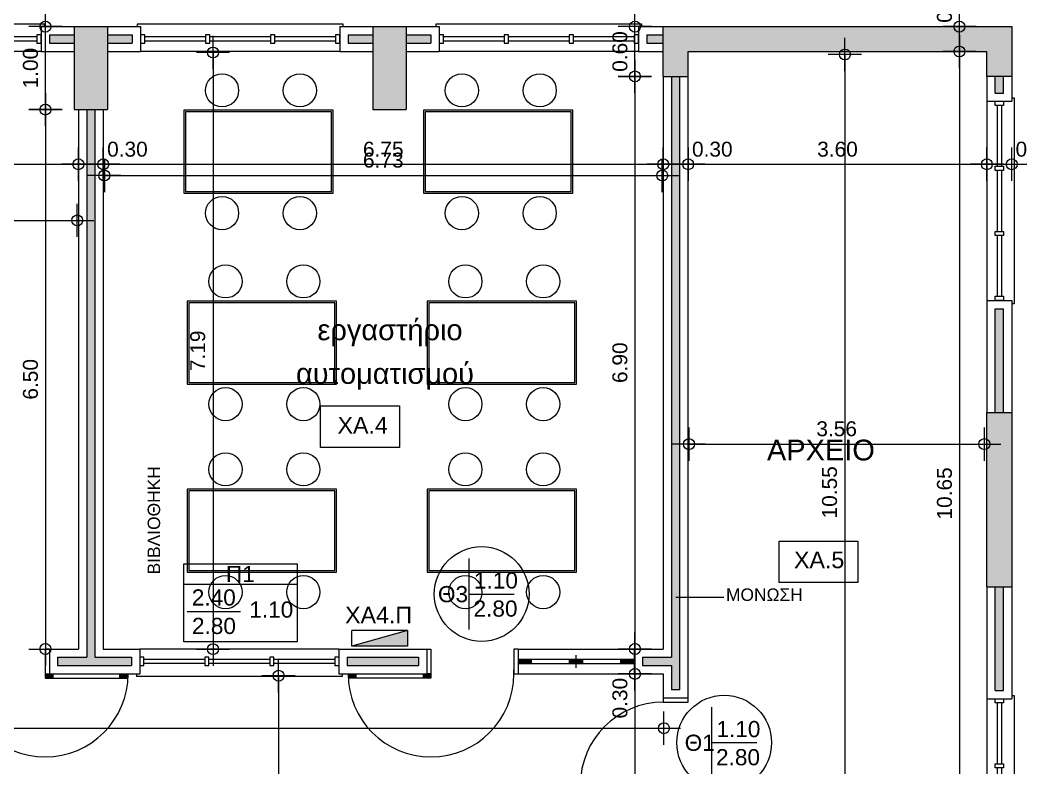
# Model space of a CAD drawing. Header units: metres. Extents: x -11 to 85, y -301 to 135.
# Drawn here: x 35.82 to 47.89, y -107.54 to -98.53 of the extents above; entities that cross this region are included whole.
import ezdxf

# ---------------------------------------------------------------- set-up
doc = ezdxf.new("R2010")
doc.units = ezdxf.units.M
doc.header["$LTSCALE"] = 0.036
doc.header["$PDMODE"] = 2
for name, color, linetype in [('arxitek aorofos', 252, 'Continuous'), ('DIMBLK', 252, 'Continuous'), ('electext', 20, 'Continuous'), ('HLEK-SYMBOL', 3, 'Continuous'), ('HLEK_FL001_SYMBOLS', 230, 'Continuous'), ('Parathira', 252, 'Continuous')]:
    doc.layers.add(name, color=color, linetype=linetype)
doc.styles.add('COMU-N', font='arial.ttf')
doc.styles.get("Standard").update_dxf_attribs({"font": 'arial.ttf'})
doc.styles.add('W4MS2', font='W4MS2.shx')
doc.dimstyles.new('CADWDOT', dxfattribs={"dimscale": 0.1, "dimtxt": 1.8, "dimasz": 0.08, "dimexe": 2, "dimexo": 0, "dimgap": 0.09, "dimtad": 0, "dimrnd": 0.001, "dimzin": 0, "dimdsep": 46, "dimtxsty": 'Standard', "dimblk1": 'ARTDIM', "dimblk2": 'ARTDIM', "dimsah": 1, "dimcen": 0.09, "dimdle": 0.05, "dimse1": 1, "dimse2": 1, "dimadec": 0, "dimazin": 0, "dimtfac": 1, "dimtmove": 0, "dimatfit": 3, "dimldrblk": 'ARTDIM', "dimfxl": 2, "dimtvp": 0.9999, "dimtolj": 1, "dimtzin": 0, "dimarcsym": 0})

# ---------------------------------------------------------------- blocks, each defined once
blk = doc.blocks.new('A$C52D13D70')
at = {"layer": 'Parathira'}
for p, q in [((-0.33, 0.04), (-0.33, -2.44)), ((-0.3, 0.04), (-0.33, 0.04)), ((-0.1, 0), (-0.2, 0)), ((-0.2, 0), (-0.2, -0.05)), ((-0.1, -0.05), (-0.1, 0)), ((0, 0), (0, -2.4)), ((-0.2, -0.05), (-0.1, -0.05)), ((-0.175, -0.05), (-0.175, -0.783)), ((-0.125, -0.05), (-0.125, -0.783)), ((-0.1, -0.783), (-0.2, -0.783)), ((-0.2, -0.783), (-0.2, -0.833)), ((-0.2, -0.833), (-0.1, -0.833)), ((-0.175, -0.833), (-0.175, -1.567)), ((-0.125, -0.833), (-0.125, -1.567)), ((-0.1, -0.833), (-0.1, -0.783)), ((-0.1, -1.567), (-0.2, -1.567)), ((-0.2, -1.567), (-0.2, -1.617)), ((-0.1, -1.617), (-0.1, -1.567)), ((-0.2, -1.617), (-0.1, -1.617)), ((-0.175, -1.617), (-0.175, -2.35)), ((-0.125, -1.617), (-0.125, -2.35)), ((-0.1, -2.35), (-0.2, -2.35)), ((-0.2, -2.35), (-0.2, -2.4)), ((-0.2, -2.4), (-0.1, -2.4)), ((-0.1, -2.4), (-0.1, -2.35)), ((-0.33, -2.44), (-0.3, -2.44))]:
    blk.add_line(p, q, dxfattribs=at)
blk = doc.blocks.new('A$C14EC32DB')
for p, q in [((0.3, 2.44), (0.33, 2.44)), ((0.33, 2.44), (0.33, -0.04)), ((0, 2.4), (0, 0)), ((0.1, 2.4), (0.1, 2.35)), ((0.1, 2.35), (0.2, 2.35)), ((0.125, 2.35), (0.125, 1.617)), ((0.175, 2.35), (0.175, 1.617)), ((0.2, 2.35), (0.2, 2.4)), ((0.1, 1.617), (0.1, 1.567)), ((0.2, 1.617), (0.1, 1.617)), ((0.2, 1.567), (0.2, 1.617)), ((0.1, 1.567), (0.2, 1.567)), ((0.125, 1.567), (0.125, 0.833)), ((0.175, 1.567), (0.175, 0.833)), ((0.1, 0.833), (0.1, 0.783)), ((0.2, 0.833), (0.1, 0.833)), ((0.1, 0.783), (0.2, 0.783)), ((0.125, 0.783), (0.125, 0.05)), ((0.175, 0.783), (0.175, 0.05)), ((0.2, 0.783), (0.2, 0.833)), ((0.1, 0.05), (0.1, 0)), ((0.2, 0.05), (0.1, 0.05)), ((0.2, 0), (0.2, 0.05)), ((0.3, -0.04), (0.33, -0.04))]:
    blk.add_line(p, q)
blk = doc.blocks.new('ARTDIM')
at = {"layer": 'DIMBLK'}
for p, q in [((0, -24.9975), (0, 24.9975)), ((-24.9975, 0), (24.9975, 0))]:
    blk.add_line(p, q, dxfattribs=at)
blk.add_circle((0, 0), 8.25, dxfattribs=at)
blk = doc.blocks.new('*D1091')
at = {"layer": 'arxitek aorofos', "color": 0, "lineweight": -2}
blk.add_line((29.632, -100.265), (36.516, -100.265), dxfattribs=at)
at = {"layer": 'Defpoints', "color": 0, "transparency": 16777216}
for p in [(29.624, -99.607), (36.524, -99.607), (36.524, -100.265)]:
    blk.add_point(p, dxfattribs=at)
at = {"layer": 'arxitek aorofos', "color": 0, "lineweight": -2, "xscale": 0.008, "yscale": 0.008, "zscale": 0.008, "rotation": 180}
blk.add_blockref('ARTDIM', (29.624, -100.265), dxfattribs=at)
at = {"layer": 'arxitek aorofos', "color": 0, "lineweight": -2, "xscale": 0.008, "yscale": 0.008, "zscale": 0.008}
blk.add_blockref('ARTDIM', (36.524, -100.265), dxfattribs=at)
at = {"layer": 'arxitek aorofos', "color": 0, "insert": (33.074, -100.085), "char_height": 0.18, "attachment_point": 5}
blk.add_mtext('\\A1;6.90', dxfattribs=at)
blk = doc.blocks.new('*D1092')
at = {"layer": 'arxitek aorofos', "color": 0, "lineweight": -2}
for p, q in [((36.532, -100.265), (36.816, -100.265)), ((36.824, -100.265), (37.398, -100.265))]:
    blk.add_line(p, q, dxfattribs=at)
at = {"layer": 'Defpoints', "color": 0, "transparency": 16777216}
for p in [(36.524, -99.607), (36.824, -99.607), (36.824, -100.265)]:
    blk.add_point(p, dxfattribs=at)
at = {"layer": 'arxitek aorofos', "color": 0, "lineweight": -2, "xscale": 0.008, "yscale": 0.008, "zscale": 0.008, "rotation": 180}
blk.add_blockref('ARTDIM', (36.524, -100.265), dxfattribs=at)
at = {"layer": 'arxitek aorofos', "color": 0, "lineweight": -2, "xscale": 0.008, "yscale": 0.008, "zscale": 0.008}
blk.add_blockref('ARTDIM', (36.824, -100.265), dxfattribs=at)
at = {"layer": 'arxitek aorofos', "color": 0, "insert": (37.115, -100.085), "char_height": 0.18, "attachment_point": 5}
blk.add_mtext('\\A1;0.30', dxfattribs=at)
blk = doc.blocks.new('*D1093')
at = {"layer": 'arxitek aorofos', "color": 0, "lineweight": -2}
blk.add_line((36.832, -100.265), (43.566, -100.265), dxfattribs=at)
at = {"layer": 'Defpoints', "color": 0, "transparency": 16777216}
for p in [(36.824, -99.607), (43.574, -99.607), (43.574, -100.265)]:
    blk.add_point(p, dxfattribs=at)
at = {"layer": 'arxitek aorofos', "color": 0, "lineweight": -2, "xscale": 0.008, "yscale": 0.008, "zscale": 0.008, "rotation": 180}
blk.add_blockref('ARTDIM', (36.824, -100.265), dxfattribs=at)
at = {"layer": 'arxitek aorofos', "color": 0, "lineweight": -2, "xscale": 0.008, "yscale": 0.008, "zscale": 0.008}
blk.add_blockref('ARTDIM', (43.574, -100.265), dxfattribs=at)
at = {"layer": 'arxitek aorofos', "color": 0, "insert": (40.199, -100.085), "char_height": 0.18, "attachment_point": 5}
blk.add_mtext('\\A1;6.75', dxfattribs=at)
blk = doc.blocks.new('*D1094')
at = {"layer": 'arxitek aorofos', "color": 0, "lineweight": -2}
for p, q in [((43.582, -100.265), (43.866, -100.265)), ((43.874, -100.265), (44.448, -100.265))]:
    blk.add_line(p, q, dxfattribs=at)
at = {"layer": 'Defpoints', "color": 0, "transparency": 16777216}
for p in [(43.574, -99.207), (43.874, -99.207), (43.874, -100.265)]:
    blk.add_point(p, dxfattribs=at)
at = {"layer": 'arxitek aorofos', "color": 0, "lineweight": -2, "xscale": 0.008, "yscale": 0.008, "zscale": 0.008, "rotation": 180}
blk.add_blockref('ARTDIM', (43.574, -100.265), dxfattribs=at)
at = {"layer": 'arxitek aorofos', "color": 0, "lineweight": -2, "xscale": 0.008, "yscale": 0.008, "zscale": 0.008}
blk.add_blockref('ARTDIM', (43.874, -100.265), dxfattribs=at)
at = {"layer": 'arxitek aorofos', "color": 0, "insert": (44.165, -100.085), "char_height": 0.18, "attachment_point": 5}
blk.add_mtext('\\A1;0.30', dxfattribs=at)
blk = doc.blocks.new('*D1095')
at = {"layer": 'arxitek aorofos', "color": 0, "lineweight": -2}
blk.add_line((43.882, -100.265), (47.466, -100.265), dxfattribs=at)
at = {"layer": 'Defpoints', "color": 0, "transparency": 16777216}
for p in [(43.874, -99.207), (47.474, -99.357), (47.474, -100.265)]:
    blk.add_point(p, dxfattribs=at)
at = {"layer": 'arxitek aorofos', "color": 0, "lineweight": -2, "xscale": 0.008, "yscale": 0.008, "zscale": 0.008, "rotation": 180}
blk.add_blockref('ARTDIM', (43.874, -100.265), dxfattribs=at)
at = {"layer": 'arxitek aorofos', "color": 0, "lineweight": -2, "xscale": 0.008, "yscale": 0.008, "zscale": 0.008}
blk.add_blockref('ARTDIM', (47.474, -100.265), dxfattribs=at)
at = {"layer": 'arxitek aorofos', "color": 0, "insert": (45.674, -100.085), "char_height": 0.18, "attachment_point": 5}
blk.add_mtext('\\A1;3.60', dxfattribs=at)
blk = doc.blocks.new('*D1096')
at = {"layer": 'arxitek aorofos', "color": 0, "lineweight": -2}
for p, q in [((47.482, -100.265), (47.766, -100.265)), ((47.774, -100.265), (48.348, -100.265))]:
    blk.add_line(p, q, dxfattribs=at)
at = {"layer": 'Defpoints', "color": 0, "transparency": 16777216}
for p in [(47.474, -99.507), (47.774, -99.507), (47.774, -100.265)]:
    blk.add_point(p, dxfattribs=at)
at = {"layer": 'arxitek aorofos', "color": 0, "lineweight": -2, "xscale": 0.008, "yscale": 0.008, "zscale": 0.008, "rotation": 180}
blk.add_blockref('ARTDIM', (47.474, -100.265), dxfattribs=at)
at = {"layer": 'arxitek aorofos', "color": 0, "lineweight": -2, "xscale": 0.008, "yscale": 0.008, "zscale": 0.008}
blk.add_blockref('ARTDIM', (47.774, -100.265), dxfattribs=at)
at = {"layer": 'arxitek aorofos', "color": 0, "insert": (48.065, -100.085), "char_height": 0.18, "attachment_point": 5}
blk.add_mtext('\\A1;0.30', dxfattribs=at)
blk = doc.blocks.new('*D1121')
at = {"layer": 'arxitek aorofos', "color": 0, "lineweight": -2}
blk.add_line((36.127, -99.599), (36.127, -98.615), dxfattribs=at)
at = {"layer": 'Defpoints', "color": 0, "transparency": 16777216}
for p in [(36.127, -98.607), (36.474, -98.607), (36.474, -99.607)]:
    blk.add_point(p, dxfattribs=at)
at = {"layer": 'arxitek aorofos', "color": 0, "lineweight": -2, "xscale": 0.008, "yscale": 0.008, "zscale": 0.008}
for p, rotation in [((36.127, -98.607), 90), ((36.127, -99.607), 270)]:
    blk.add_blockref('ARTDIM', p, dxfattribs=dict(at, rotation=rotation))
at = {"layer": 'arxitek aorofos', "color": 0, "insert": (35.947, -99.107), "char_height": 0.18, "attachment_point": 5, "rotation": 90}
blk.add_mtext('\\A1;1.00', dxfattribs=at)
blk = doc.blocks.new('*D1122')
at = {"layer": 'arxitek aorofos', "color": 0, "lineweight": -2}
blk.add_line((36.127, -99.615), (36.127, -106.099), dxfattribs=at)
at = {"layer": 'Defpoints', "color": 0, "transparency": 16777216}
for p in [(36.474, -99.607), (36.127, -106.107), (36.474, -106.107)]:
    blk.add_point(p, dxfattribs=at)
at = {"layer": 'arxitek aorofos', "color": 0, "lineweight": -2, "xscale": 0.008, "yscale": 0.008, "zscale": 0.008}
for p, rotation in [((36.127, -99.607), 90), ((36.127, -106.107), 270)]:
    blk.add_blockref('ARTDIM', p, dxfattribs=dict(at, rotation=rotation))
at = {"layer": 'arxitek aorofos', "color": 0, "insert": (35.947, -102.857), "char_height": 0.18, "attachment_point": 5, "rotation": 90}
blk.add_mtext('\\A1;6.50', dxfattribs=at)
blk = doc.blocks.new('*D1123')
at = {"layer": 'arxitek aorofos', "color": 0, "lineweight": -2}
blk.add_line((43.232, -99.199), (43.232, -98.615), dxfattribs=at)
at = {"layer": 'Defpoints', "color": 0, "transparency": 16777216}
for p in [(43.232, -98.607), (43.574, -98.607), (43.574, -99.207)]:
    blk.add_point(p, dxfattribs=at)
at = {"layer": 'arxitek aorofos', "color": 0, "lineweight": -2, "xscale": 0.008, "yscale": 0.008, "zscale": 0.008}
for p, rotation in [((43.232, -98.607), 90), ((43.232, -99.207), 270)]:
    blk.add_blockref('ARTDIM', p, dxfattribs=dict(at, rotation=rotation))
at = {"layer": 'arxitek aorofos', "color": 0, "insert": (43.052, -98.907), "char_height": 0.18, "attachment_point": 5, "rotation": 90}
blk.add_mtext('\\A1;0.60', dxfattribs=at)
blk = doc.blocks.new('*D1124')
at = {"layer": 'arxitek aorofos', "color": 0, "lineweight": -2}
blk.add_line((43.232, -99.215), (43.232, -106.099), dxfattribs=at)
at = {"layer": 'Defpoints', "color": 0, "transparency": 16777216}
for p in [(43.574, -99.207), (43.232, -106.107), (43.574, -106.107)]:
    blk.add_point(p, dxfattribs=at)
at = {"layer": 'arxitek aorofos', "color": 0, "lineweight": -2, "xscale": 0.008, "yscale": 0.008, "zscale": 0.008}
for p, rotation in [((43.232, -99.207), 90), ((43.232, -106.107), 270)]:
    blk.add_blockref('ARTDIM', p, dxfattribs=dict(at, rotation=rotation))
at = {"layer": 'arxitek aorofos', "color": 0, "insert": (43.052, -102.657), "char_height": 0.18, "attachment_point": 5, "rotation": 90}
blk.add_mtext('\\A1;6.90', dxfattribs=at)
blk = doc.blocks.new('*D1125')
at = {"layer": 'arxitek aorofos', "color": 0, "lineweight": -2}
for p, q in [((43.232, -106.115), (43.232, -106.399)), ((43.232, -106.407), (43.232, -106.982))]:
    blk.add_line(p, q, dxfattribs=at)
at = {"layer": 'Defpoints', "color": 0, "transparency": 16777216}
for p in [(43.574, -106.107), (43.232, -106.407), (43.574, -106.407)]:
    blk.add_point(p, dxfattribs=at)
at = {"layer": 'arxitek aorofos', "color": 0, "lineweight": -2, "xscale": 0.008, "yscale": 0.008, "zscale": 0.008}
for p, rotation in [((43.232, -106.107), 90), ((43.232, -106.407), 270)]:
    blk.add_blockref('ARTDIM', p, dxfattribs=dict(at, rotation=rotation))
at = {"layer": 'arxitek aorofos', "color": 0, "insert": (43.052, -106.699), "char_height": 0.18, "attachment_point": 5, "rotation": 90}
blk.add_mtext('\\A1;0.30', dxfattribs=at)
blk = doc.blocks.new('*D1126')
at = {"layer": 'arxitek aorofos', "color": 0, "lineweight": -2}
blk.add_line((43.232, -106.415), (43.232, -109.549), dxfattribs=at)
at = {"layer": 'Defpoints', "color": 0, "transparency": 16777216}
for p in [(43.574, -106.407), (43.232, -109.557), (43.574, -109.557)]:
    blk.add_point(p, dxfattribs=at)
at = {"layer": 'arxitek aorofos', "color": 0, "lineweight": -2, "xscale": 0.008, "yscale": 0.008, "zscale": 0.008}
for p, rotation in [((43.232, -106.407), 90), ((43.232, -109.557), 270)]:
    blk.add_blockref('ARTDIM', p, dxfattribs=dict(at, rotation=rotation))
at = {"layer": 'arxitek aorofos', "color": 0, "insert": (43.052, -107.982), "char_height": 0.18, "attachment_point": 5, "rotation": 90}
blk.add_mtext('\\A1;3.15', dxfattribs=at)
blk = doc.blocks.new('*D1140')
at = {"layer": 'arxitek aorofos', "color": 0, "lineweight": -2}
for p, q in [((47.144, -98.607), (47.144, -98.033)), ((47.144, -98.899), (47.144, -98.615))]:
    blk.add_line(p, q, dxfattribs=at)
at = {"layer": 'Defpoints', "color": 0, "transparency": 16777216}
for p in [(47.144, -98.607), (48.2, -98.607), (48.2, -98.907)]:
    blk.add_point(p, dxfattribs=at)
at = {"layer": 'arxitek aorofos', "color": 0, "lineweight": -2, "xscale": 0.008, "yscale": 0.008, "zscale": 0.008}
for p, rotation in [((47.144, -98.607), 90), ((47.144, -98.907), 270)]:
    blk.add_blockref('ARTDIM', p, dxfattribs=dict(at, rotation=rotation))
at = {"layer": 'arxitek aorofos', "color": 0, "insert": (46.964, -98.316), "char_height": 0.18, "attachment_point": 5, "rotation": 90}
blk.add_mtext('\\A1;0.30', dxfattribs=at)
blk = doc.blocks.new('*D1141')
at = {"layer": 'arxitek aorofos', "color": 0, "lineweight": -2}
blk.add_line((47.144, -98.915), (47.144, -109.549), dxfattribs=at)
at = {"layer": 'Defpoints', "color": 0, "transparency": 16777216}
for p in [(46.4, -98.907), (46.4, -109.557), (47.144, -109.557)]:
    blk.add_point(p, dxfattribs=at)
at = {"layer": 'arxitek aorofos', "color": 0, "lineweight": -2, "xscale": 0.008, "yscale": 0.008, "zscale": 0.008}
for p, rotation in [((47.144, -98.907), 90), ((47.144, -109.557), 270)]:
    blk.add_blockref('ARTDIM', p, dxfattribs=dict(at, rotation=rotation))
at = {"layer": 'arxitek aorofos', "color": 0, "insert": (46.964, -104.232), "char_height": 0.18, "attachment_point": 5, "rotation": 90}
blk.add_mtext('\\A1;10.65', dxfattribs=at)
blk = doc.blocks.new('thranio erga 2')
at = {"layer": 'arxitek aorofos'}
for p, q in [((-8.962, 41.375), (-8.962, 40.375)), ((-7.162, 41.375), (-8.962, 41.375)), ((-8.942, 41.355), (-8.942, 40.395)), ((-7.182, 41.355), (-8.942, 41.355)), ((-7.182, 40.395), (-7.182, 41.355)), ((-7.162, 40.375), (-7.162, 41.375)), ((-8.962, 40.375), (-7.162, 40.375)), ((-8.942, 40.395), (-7.182, 40.395))]:
    blk.add_line(p, q, dxfattribs=at)
for centre in [(-8.5, 41.615), (-7.562, 41.615), (-8.5, 40.136), (-7.562, 40.136)]:
    blk.add_circle(centre, 0.2, dxfattribs=at)
blk = doc.blocks.new('gJ6_a28')
at = {"layer": 'HLEK-SYMBOL', "color": 0, "linetype": 'Continuous'}
for p, q in [((-0.67, 0), (-0.67, 0.19)), ((-0.67, 0.19), (0, 0.19)), ((-0.67, 0), (0, 0.19)), ((0, 0.19), (0, 0)), ((-0.67, 0), (0, 0))]:
    blk.add_line(p, q, dxfattribs=at)
at = {"layer": 'HLEK-SYMBOL', "color": 0}
blk.add_solid([(-0.67, 0.19), (0, 0.19), (-0.67, 0)], dxfattribs=at)
at = {"layer": 'HLEK-SYMBOL', "color": 0, "style": 'W4MS2', "flags": 8}
blk.add_attdef('NODE_NUMBER', (0.018, 0.091), '', height=0.1, dxfattribs=at)
blk.add_attdef('NODE_NUMBER', (0.018, 0.091), '', height=0.1, dxfattribs=at)
blk = doc.blocks.new('*D1879')
at = {"layer": 'Defpoints', "color": 0, "transparency": 16777216}
for p in [(29.636, -100.522), (36.51, -100.522), (36.51, -100.942)]:
    blk.add_point(p, dxfattribs=at)
at = {"layer": 'HLEK_FL001_SYMBOLS', "color": 0, "lineweight": -2, "transparency": 16777216}
blk.add_line((29.644, -100.942), (36.502, -100.942), dxfattribs=at)
at = {"layer": 'HLEK_FL001_SYMBOLS', "color": 0, "lineweight": -2, "transparency": 16777216, "xscale": 0.008, "yscale": 0.008, "zscale": 0.008, "rotation": 180}
blk.add_blockref('ARTDIM', (29.636, -100.942), dxfattribs=at)
at = {"layer": 'HLEK_FL001_SYMBOLS', "color": 0, "lineweight": -2, "transparency": 16777216, "xscale": 0.008, "yscale": 0.008, "zscale": 0.008}
blk.add_blockref('ARTDIM', (36.51, -100.942), dxfattribs=at)
at = {"layer": 'HLEK_FL001_SYMBOLS', "color": 0, "transparency": 16777216, "insert": (33.073, -100.758), "char_height": 0.18, "attachment_point": 5}
blk.add_mtext('\\A1;6.87', dxfattribs=at)
blk = doc.blocks.new('*D1881')
at = {"layer": 'Defpoints', "color": 0, "transparency": 16777216}
for p in [(36.837, -100.228), (43.562, -100.228), (43.562, -100.401)]:
    blk.add_point(p, dxfattribs=at)
at = {"layer": 'HLEK_FL001_SYMBOLS', "color": 0, "lineweight": -2, "transparency": 16777216}
blk.add_line((36.845, -100.401), (43.554, -100.401), dxfattribs=at)
at = {"layer": 'HLEK_FL001_SYMBOLS', "color": 0, "lineweight": -2, "transparency": 16777216, "xscale": 0.008, "yscale": 0.008, "zscale": 0.008, "rotation": 180}
blk.add_blockref('ARTDIM', (36.837, -100.401), dxfattribs=at)
at = {"layer": 'HLEK_FL001_SYMBOLS', "color": 0, "lineweight": -2, "transparency": 16777216, "xscale": 0.008, "yscale": 0.008, "zscale": 0.008}
blk.add_blockref('ARTDIM', (43.562, -100.401), dxfattribs=at)
at = {"layer": 'HLEK_FL001_SYMBOLS', "color": 0, "transparency": 16777216, "insert": (40.199, -100.217), "char_height": 0.18, "attachment_point": 5}
blk.add_mtext('\\A1;6.73', dxfattribs=at)
blk = doc.blocks.new('*D1882')
at = {"layer": 'Defpoints', "color": 0, "transparency": 16777216}
for p in [(38.246, -98.919), (38.147, -106.109), (38.246, -106.109)]:
    blk.add_point(p, dxfattribs=at)
at = {"layer": 'HLEK_FL001_SYMBOLS', "color": 0, "lineweight": -2, "transparency": 16777216}
blk.add_line((38.147, -98.927), (38.147, -106.101), dxfattribs=at)
at = {"layer": 'HLEK_FL001_SYMBOLS', "color": 0, "lineweight": -2, "transparency": 16777216, "xscale": 0.008, "yscale": 0.008, "zscale": 0.008}
for p, rotation in [((38.147, -98.919), 90), ((38.147, -106.109), 270)]:
    blk.add_blockref('ARTDIM', p, dxfattribs=dict(at, rotation=rotation))
at = {"layer": 'HLEK_FL001_SYMBOLS', "color": 0, "transparency": 16777216, "insert": (37.963, -102.514), "char_height": 0.18, "attachment_point": 5, "rotation": 90}
blk.add_mtext('\\A1;7.19', dxfattribs=at)
blk = doc.blocks.new('*D1883')
at = {"layer": 'Defpoints', "color": 0, "transparency": 16777216}
for p in [(45.071, -98.943), (45.071, -109.495), (45.763, -109.495)]:
    blk.add_point(p, dxfattribs=at)
at = {"layer": 'HLEK_FL001_SYMBOLS', "color": 0, "lineweight": -2, "transparency": 16777216}
blk.add_line((45.763, -98.951), (45.763, -109.487), dxfattribs=at)
at = {"layer": 'HLEK_FL001_SYMBOLS', "color": 0, "lineweight": -2, "transparency": 16777216, "xscale": 0.008, "yscale": 0.008, "zscale": 0.008}
for p, rotation in [((45.763, -98.943), 90), ((45.763, -109.495), 270)]:
    blk.add_blockref('ARTDIM', p, dxfattribs=dict(at, rotation=rotation))
at = {"layer": 'HLEK_FL001_SYMBOLS', "color": 0, "transparency": 16777216, "insert": (45.579, -104.219), "char_height": 0.18, "attachment_point": 5, "rotation": 90}
blk.add_mtext('\\A1;10.55', dxfattribs=at)
blk = doc.blocks.new('*D1884')
at = {"layer": 'Defpoints', "color": 0, "transparency": 16777216}
for p in [(43.884, -103.119), (47.444, -103.119), (47.444, -103.638)]:
    blk.add_point(p, dxfattribs=at)
at = {"layer": 'HLEK_FL001_SYMBOLS', "color": 0, "lineweight": -2, "transparency": 16777216}
blk.add_line((43.892, -103.638), (47.436, -103.638), dxfattribs=at)
at = {"layer": 'HLEK_FL001_SYMBOLS', "color": 0, "lineweight": -2, "transparency": 16777216, "xscale": 0.008, "yscale": 0.008, "zscale": 0.008, "rotation": 180}
blk.add_blockref('ARTDIM', (43.884, -103.638), dxfattribs=at)
at = {"layer": 'HLEK_FL001_SYMBOLS', "color": 0, "lineweight": -2, "transparency": 16777216, "xscale": 0.008, "yscale": 0.008, "zscale": 0.008}
blk.add_blockref('ARTDIM', (47.444, -103.638), dxfattribs=at)
at = {"layer": 'HLEK_FL001_SYMBOLS', "color": 0, "transparency": 16777216, "insert": (45.664, -103.454), "char_height": 0.18, "attachment_point": 5}
blk.add_mtext('\\A1;3.56', dxfattribs=at)
blk = doc.blocks.new('*D1897')
at = {"layer": 'Defpoints', "color": 0, "transparency": 16777216}
for p in [(22.449, -106.69), (43.582, -106.69), (43.582, -107.061)]:
    blk.add_point(p, dxfattribs=at)
at = {"layer": 'HLEK_FL001_SYMBOLS', "color": 0, "lineweight": -2, "transparency": 16777216}
blk.add_line((22.457, -107.061), (43.574, -107.061), dxfattribs=at)
at = {"layer": 'HLEK_FL001_SYMBOLS', "color": 0, "lineweight": -2, "transparency": 16777216, "xscale": 0.008, "yscale": 0.008, "zscale": 0.008, "rotation": 180}
blk.add_blockref('ARTDIM', (22.449, -107.061), dxfattribs=at)
at = {"layer": 'HLEK_FL001_SYMBOLS', "color": 0, "lineweight": -2, "transparency": 16777216, "xscale": 0.008, "yscale": 0.008, "zscale": 0.008}
blk.add_blockref('ARTDIM', (43.582, -107.061), dxfattribs=at)
at = {"layer": 'HLEK_FL001_SYMBOLS', "color": 0, "transparency": 16777216, "insert": (33.016, -106.877), "char_height": 0.18, "attachment_point": 5}
blk.add_mtext('\\A1;21.13', dxfattribs=at)
blk = doc.blocks.new('*D1898')
at = {"layer": 'Defpoints', "color": 0, "transparency": 16777216}
for p in [(38.378, -106.429), (38.378, -126.842), (38.937, -126.842)]:
    blk.add_point(p, dxfattribs=at)
at = {"layer": 'HLEK_FL001_SYMBOLS', "color": 0, "lineweight": -2, "transparency": 16777216}
blk.add_line((38.937, -106.437), (38.937, -126.834), dxfattribs=at)
at = {"layer": 'HLEK_FL001_SYMBOLS', "color": 0, "lineweight": -2, "transparency": 16777216, "xscale": 0.008, "yscale": 0.008, "zscale": 0.008}
for p, rotation in [((38.937, -106.429), 90), ((38.937, -126.842), 270)]:
    blk.add_blockref('ARTDIM', p, dxfattribs=dict(at, rotation=rotation))
at = {"layer": 'HLEK_FL001_SYMBOLS', "color": 0, "transparency": 16777216, "insert": (38.753, -116.636), "char_height": 0.18, "attachment_point": 5, "rotation": 90}
blk.add_mtext('\\A1;20.41', dxfattribs=at)

msp = doc.modelspace()

# ---------------------------------------------------------------- hatches: boundary and pattern name
at = {"layer": 'arxitek aorofos'}
for points in [[(36.474, -99.607), (36.874, -99.607), (36.874, -98.607), (36.474, -98.607)], [(40.474, -98.607), (40.074, -98.607), (40.074, -99.607), (40.474, -99.607)], [(43.574, -98.607), (43.574, -99.207), (43.874, -99.207), (43.874, -98.907), (47.474, -98.907), (47.474, -99.207), (47.774, -99.207), (47.774, -98.607)], [(36.474, -98.807), (36.474, -98.707), (36.174, -98.707), (36.174, -98.807)], [(37.174, -98.707), (36.874, -98.707), (36.874, -98.807), (37.174, -98.807)], [(40.074, -98.807), (40.074, -98.707), (39.774, -98.707), (39.774, -98.807)], [(40.774, -98.707), (40.474, -98.707), (40.474, -98.807), (40.774, -98.807)], [(43.574, -98.707), (43.374, -98.707), (43.374, -98.807), (43.574, -98.807)], [(43.774, -99.207), (43.674, -99.207), (43.674, -106.207), (43.324, -106.207), (43.324, -106.307), (43.674, -106.307), (43.674, -106.598), (43.774, -106.598)], [(47.674, -99.207), (47.574, -99.207), (47.574, -99.407), (47.674, -99.407)], [(36.724, -99.607), (36.624, -99.607), (36.624, -106.207), (36.274, -106.207), (36.274, -106.307), (37.164, -106.307), (37.164, -106.207), (36.724, -106.207)], [(47.574, -103.257), (47.674, -103.257), (47.674, -102.007), (47.574, -102.007)], [(47.774, -103.257), (47.474, -103.257), (47.474, -105.357), (47.774, -105.357)], [(47.674, -105.357), (47.574, -105.357), (47.574, -106.607), (47.674, -106.607)], [(40.624, -106.307), (40.624, -106.207), (39.764, -106.207), (39.764, -106.307)]]:
    msp.add_hatch(color=256, dxfattribs=at).paths.add_polyline_path(points)

# ---------------------------------------------------------------- linework, layer by layer
for p, q in [((36.074, -98.607), (36.074, -98.907)), ((36.074, -98.607), (36.474, -98.607)), ((36.474, -98.607), (36.474, -99.607)), ((36.474, -98.607), (36.874, -98.607)), ((36.874, -98.607), (36.874, -99.607)), ((36.874, -98.607), (37.274, -98.607)), ((37.274, -98.607), (37.274, -98.907)), ((39.674, -98.607), (39.674, -98.907)), ((39.674, -98.607), (40.074, -98.607)), ((40.074, -98.607), (40.474, -98.607)), ((40.074, -98.607), (40.074, -99.607)), ((40.474, -98.607), (40.474, -99.607)), ((40.474, -98.607), (40.874, -98.607)), ((40.874, -98.607), (40.874, -98.907)), ((43.274, -98.607), (43.274, -98.907)), ((43.274, -98.607), (43.574, -98.607)), ((43.574, -98.607), (47.774, -98.607)), ((43.574, -99.207), (43.574, -98.607)), ((47.774, -98.607), (47.774, -99.207)), ((36.174, -98.707), (36.474, -98.707)), ((36.174, -98.707), (36.174, -98.807)), ((36.174, -98.807), (36.474, -98.807)), ((36.874, -98.707), (37.174, -98.707)), ((36.874, -98.807), (37.174, -98.807)), ((37.174, -98.707), (37.174, -98.807)), ((39.774, -98.707), (40.074, -98.707)), ((39.774, -98.707), (39.774, -98.807)), ((39.774, -98.807), (40.074, -98.807)), ((40.474, -98.707), (40.774, -98.707)), ((40.474, -98.807), (40.774, -98.807)), ((40.774, -98.707), (40.774, -98.807)), ((43.374, -98.707), (43.574, -98.707)), ((43.374, -98.707), (43.374, -98.807)), ((43.374, -98.807), (43.574, -98.807)), ((36.074, -98.907), (36.474, -98.907)), ((36.874, -98.907), (37.274, -98.907)), ((39.674, -98.907), (40.074, -98.907)), ((40.474, -98.907), (40.874, -98.907)), ((43.274, -98.907), (43.574, -98.907)), ((43.874, -98.907), (47.474, -98.907)), ((43.874, -99.207), (43.874, -98.907)), ((47.474, -99.207), (47.474, -98.907)), ((43.574, -99.207), (43.874, -99.207)), ((43.574, -99.207), (43.574, -106.107)), ((43.674, -99.207), (43.674, -106.207)), ((43.774, -106.598), (43.774, -99.207)), ((43.874, -106.698), (43.874, -99.207)), ((47.774, -99.207), (47.474, -99.207)), ((47.474, -99.207), (47.474, -99.507)), ((47.574, -99.407), (47.574, -99.207)), ((47.674, -99.407), (47.674, -99.207)), ((47.774, -99.207), (47.774, -99.507)), ((47.574, -99.407), (47.674, -99.407)), ((47.474, -99.507), (47.774, -99.507)), ((36.474, -99.607), (36.874, -99.607)), ((36.524, -99.607), (36.524, -106.107)), ((36.624, -99.607), (36.624, -106.207)), ((36.724, -99.607), (36.724, -106.207)), ((36.824, -99.607), (36.824, -106.107)), ((40.074, -99.607), (40.474, -99.607)), ((47.474, -101.907), (47.774, -101.907)), ((47.474, -101.907), (47.474, -103.257)), ((47.774, -101.907), (47.774, -103.257)), ((47.574, -103.257), (47.574, -102.007)), ((47.574, -102.007), (47.674, -102.007)), ((47.674, -103.257), (47.674, -102.007)), ((47.474, -105.357), (47.474, -103.257)), ((47.474, -103.257), (47.774, -103.257)), ((47.774, -103.257), (47.774, -105.357)), ((37.795, -106.02), (37.795, -105.082)), ((37.795, -105.082), (39.162, -105.082)), ((39.162, -105.082), (39.162, -106.02)), ((41.231, -105.015), (41.231, -105.873)), ((39.162, -105.328), (37.795, -105.328)), ((41.231, -105.444), (41.777, -105.444)), ((47.474, -105.357), (47.774, -105.357)), ((47.474, -105.357), (47.474, -106.707)), ((47.574, -106.607), (47.574, -105.357)), ((47.674, -106.607), (47.674, -105.357)), ((47.774, -105.357), (47.774, -106.707)), ((43.725, -105.481), (44.303, -105.481)), ((37.834, -105.654), (38.48, -105.654)), ((39.162, -106.02), (37.795, -106.02)), ((36.174, -106.107), (36.124, -106.107)), ((36.124, -106.107), (36.124, -106.407)), ((36.174, -106.107), (36.174, -106.407)), ((36.174, -106.107), (36.524, -106.107)), ((36.824, -106.107), (37.264, -106.107)), ((37.264, -106.107), (37.264, -106.407)), ((39.664, -106.107), (39.664, -106.407)), ((39.664, -106.107), (40.724, -106.107)), ((40.724, -106.107), (40.724, -106.407)), ((40.724, -106.107), (40.774, -106.107)), ((40.774, -106.107), (40.774, -106.407)), ((41.824, -106.107), (41.774, -106.107)), ((41.774, -106.107), (41.774, -106.407)), ((41.824, -106.107), (43.224, -106.107)), ((41.824, -106.107), (41.824, -106.407)), ((43.224, -106.107), (43.224, -106.407)), ((43.224, -106.107), (43.574, -106.107)), ((36.274, -106.207), (36.624, -106.207)), ((36.274, -106.207), (36.274, -106.307)), ((36.724, -106.207), (37.164, -106.207)), ((37.164, -106.207), (37.164, -106.307)), ((39.764, -106.207), (40.624, -106.207)), ((39.764, -106.207), (39.764, -106.307)), ((40.624, -106.207), (40.624, -106.307)), ((43.224, -106.232), (41.824, -106.232)), ((41.824, -106.242), (41.984, -106.242)), ((41.824, -106.252), (41.984, -106.252)), ((41.824, -106.262), (41.984, -106.262)), ((41.824, -106.272), (41.984, -106.272)), ((41.824, -106.282), (43.224, -106.282)), ((41.984, -106.282), (41.984, -106.232)), ((42.444, -106.282), (42.444, -106.232)), ((42.444, -106.242), (42.604, -106.242)), ((42.444, -106.252), (42.604, -106.252)), ((42.444, -106.262), (42.604, -106.262)), ((42.444, -106.272), (42.604, -106.272)), ((42.524, -106.332), (42.524, -106.182)), ((42.604, -106.282), (42.604, -106.232)), ((43.064, -106.282), (43.064, -106.232)), ((43.064, -106.242), (43.224, -106.242)), ((43.064, -106.252), (43.224, -106.252)), ((43.064, -106.262), (43.224, -106.262)), ((43.064, -106.272), (43.224, -106.272)), ((43.324, -106.207), (43.674, -106.207)), ((43.324, -106.207), (43.324, -106.307)), ((36.124, -106.407), (36.174, -106.407)), ((36.124, -106.407), (36.124, -106.457)), ((36.174, -106.407), (37.264, -106.407)), ((36.274, -106.307), (37.164, -106.307)), ((37.024, -106.457), (37.024, -106.407)), ((39.664, -106.407), (40.724, -106.407)), ((39.764, -106.307), (40.624, -106.307)), ((39.874, -106.457), (39.874, -106.407)), ((40.774, -106.407), (40.724, -106.407)), ((40.774, -106.407), (40.774, -106.457)), ((41.774, -106.407), (41.774, -106.357)), ((41.774, -106.407), (41.824, -106.407)), ((41.824, -106.407), (43.224, -106.407)), ((43.224, -106.407), (43.574, -106.407)), ((43.324, -106.307), (43.674, -106.307)), ((43.574, -106.407), (43.574, -106.698)), ((43.674, -106.307), (43.674, -106.598)), ((36.124, -106.417), (36.224, -106.417)), ((36.124, -106.427), (36.224, -106.427)), ((36.124, -106.437), (36.224, -106.437)), ((36.124, -106.447), (36.224, -106.447)), ((36.124, -106.457), (37.122, -106.457)), ((37.024, -106.417), (37.124, -106.417)), ((37.024, -106.427), (37.124, -106.427)), ((37.024, -106.437), (37.123, -106.437)), ((37.024, -106.447), (37.123, -106.447)), ((39.874, -106.417), (39.774, -106.417)), ((39.874, -106.427), (39.774, -106.427)), ((39.874, -106.437), (39.774, -106.437)), ((39.874, -106.447), (39.775, -106.447)), ((40.774, -106.457), (39.775, -106.457)), ((40.774, -106.417), (40.674, -106.417)), ((40.774, -106.427), (40.674, -106.427)), ((40.774, -106.437), (40.674, -106.437)), ((40.774, -106.447), (40.674, -106.447)), ((43.774, -106.598), (43.674, -106.598)), ((47.574, -106.607), (47.674, -106.607)), ((43.874, -106.698), (43.574, -106.698)), ((43.574, -106.698), (43.574, -106.748)), ((43.574, -106.748), (43.624, -106.748)), ((43.574, -106.748), (43.874, -106.748)), ((43.874, -106.748), (43.874, -106.698)), ((47.474, -106.707), (47.774, -106.707)), ((44.154, -106.806), (44.154, -107.664)), ((44.154, -107.235), (44.7, -107.235))]:
    msp.add_line(p, q, dxfattribs=at)
for centre in [(41.385, -105.444), (44.308, -107.235)]:
    msp.add_circle(centre, 0.571, dxfattribs=at)
for centre, start, end in [((36.124, -106.407), 180, 0), ((40.774, -106.407), 180, 0), ((43.574, -107.748), 90, 270)]:
    msp.add_arc(centre, 1, start, end, dxfattribs=at)
at = {"layer": 'electext'}
for points in [[(39.443, -103.176), (40.393, -103.176), (40.393, -103.677), (39.443, -103.677)], [(44.969, -104.806), (45.918, -104.806), (45.918, -105.307), (44.969, -105.307)]]:
    msp.add_lwpolyline(points, close=True, dxfattribs=at)

# ---------------------------------------------------------------- block references
at = {"layer": 'arxitek aorofos', "rotation": 270}
for name, p in [('A$C52D13D70', (36.074, -98.907)), ('A$C52D13D70', (39.674, -98.907)), ('A$C52D13D70', (43.274, -98.907)), ('A$C14EC32DB', (37.264, -106.107))]:
    msp.add_blockref(name, p, dxfattribs=at)
at = {"layer": 'arxitek aorofos'}
for p in [(46.756, -140.99), (49.647, -140.99), (46.798, -143.292), (49.689, -143.292), (46.798, -145.557), (49.689, -145.557)]:
    msp.add_blockref('thranio erga 2', p, dxfattribs=at)
at = {"layer": 'arxitek aorofos', "xscale": -1}
for p in [(47.474, -99.507), (47.474, -106.707)]:
    msp.add_blockref('A$C52D13D70', p, dxfattribs=at)
at = {"layer": 'HLEK_FL001_SYMBOLS', "rotation": 180}
msp.add_blockref('gJ6_a28', (39.821, -105.883), dxfattribs=at)

# ---------------------------------------------------------------- texts
at = {"layer": 'arxitek aorofos', "style": 'COMU-N'}
for s, height, p in [('εργαστήριο', 0.25, (39.406, -102.386)), ('αυτοματισμού', 0.25, (39.147, -102.912)), ('ΑΡΧΕΙΟ', 0.25, (44.824, -103.834)), ('Π1', 0.195, (38.302, -105.301)), ('1.10', 0.195, (41.292, -105.378)), ('2.40', 0.195, (37.891, -105.583)), ('Θ3', 0.195, (40.858, -105.543)), ('ΜΟΝΩΣΗ', 0.15, (44.33, -105.527)), ('1.10', 0.195, (38.584, -105.729)), ('2.80', 0.195, (41.287, -105.717)), ('2.80', 0.195, (37.893, -105.926)), ('1.10', 0.195, (44.215, -107.169)), ('Θ1', 0.195, (43.832, -107.334)), ('2.80', 0.195, (44.21, -107.508))]:
    msp.add_text(s, height=height, dxfattribs=at).set_placement(p)
at = {"layer": 'arxitek aorofos', "linetype": 'Continuous'}
msp.add_text('ΒΙΒΛΙΟΘΗΚΗ', height=0.15, rotation=90, dxfattribs=at).set_placement((37.509, -105.208))
at = {"layer": 'electext', "style": 'COMU-N'}
for s, p in [('XA.4', (39.648, -103.51)), ('XA.5', (45.15, -105.133)), ('ΧΑ4.Π', (39.739, -105.797))]:
    msp.add_text(s, height=0.2, dxfattribs=at).set_placement(p)

# ---------------------------------------------------------------- dimensions: what is measured, and where the dimension line sits
at = {"layer": 'arxitek aorofos'}
for p1, p2, distance, picture, middle in [((48.2, -98.907), (48.2, -98.607), 1.057, '*D1140', (46.964, -98.316)), ((46.4, -98.907), (46.4, -109.557), 0.743, '*D1141', (46.964, -104.232))]:
    dim = msp.add_aligned_dim(p1=p1, p2=p2, distance=distance, dimstyle='CADWDOT', dxfattribs=at)
    dim.commit()
    dim.dimension.update_dxf_attribs({"geometry": picture, "text_midpoint": middle})
for base, p1, p2, picture, middle in [((36.127, -98.607), (36.474, -99.607), (36.474, -98.607), '*D1121', (35.947, -99.107)), ((43.232, -98.607), (43.574, -99.207), (43.574, -98.607), '*D1123', (43.052, -98.907)), ((43.232, -106.107), (43.574, -99.207), (43.574, -106.107), '*D1124', (43.052, -102.657)), ((36.127, -106.107), (36.474, -99.607), (36.474, -106.107), '*D1122', (35.947, -102.857)), ((43.232, -106.407), (43.574, -106.107), (43.574, -106.407), '*D1125', (43.052, -106.699)), ((43.232, -109.557), (43.574, -106.407), (43.574, -109.557), '*D1126', (43.052, -107.982))]:
    dim = msp.add_linear_dim(base=base, p1=p1, p2=p2, angle=90, dimstyle='CADWDOT', dxfattribs=at)
    dim.commit()
    dim.dimension.update_dxf_attribs({"geometry": picture, "text_midpoint": middle})
for base, p1, p2, picture, middle in [((43.874, -100.265), (43.574, -99.207), (43.874, -99.207), '*D1094', (44.165, -100.085)), ((47.474, -100.265), (43.874, -99.207), (47.474, -99.357), '*D1095', (45.674, -100.085)), ((47.774, -100.265), (47.474, -99.507), (47.774, -99.507), '*D1096', (48.065, -100.085)), ((36.524, -100.265), (29.624, -99.607), (36.524, -99.607), '*D1091', (33.074, -100.085)), ((36.824, -100.265), (36.524, -99.607), (36.824, -99.607), '*D1092', (37.115, -100.085)), ((43.574, -100.265), (36.824, -99.607), (43.574, -99.607), '*D1093', (40.199, -100.085))]:
    dim = msp.add_linear_dim(base=base, p1=p1, p2=p2, dimstyle='CADWDOT', dxfattribs=at)
    dim.commit()
    dim.dimension.update_dxf_attribs({"geometry": picture, "text_midpoint": middle})
at = {"layer": 'HLEK_FL001_SYMBOLS'}
for base, p1, p2, picture, middle in [((38.147, -106.109), (38.246, -98.919), (38.246, -106.109), '*D1882', (37.963, -102.514)), ((45.763, -109.495), (45.071, -98.943), (45.071, -109.495), '*D1883', (45.579, -104.219)), ((38.937, -126.842), (38.378, -106.429), (38.378, -126.842), '*D1898', (38.753, -116.636))]:
    dim = msp.add_linear_dim(base=base, p1=p1, p2=p2, angle=90, dimstyle='CADWDOT', override={"dimfxl": 0.18}, dxfattribs=at)
    dim.commit()
    dim.dimension.update_dxf_attribs({"geometry": picture, "text_midpoint": middle})
for base, p1, p2, picture, middle in [((43.5622, -100.4013), (36.8367, -100.2283), (43.5622, -100.2283), '*D1881', (40.1995, -100.2173)), ((36.51, -100.942), (29.636, -100.522), (36.51, -100.522), '*D1879', (33.073, -100.758)), ((47.444, -103.638), (43.884, -103.119), (47.444, -103.119), '*D1884', (45.664, -103.454)), ((43.582, -107.061), (22.449, -106.69), (43.582, -106.69), '*D1897', (33.016, -106.877))]:
    dim = msp.add_linear_dim(base=base, p1=p1, p2=p2, dimstyle='CADWDOT', override={"dimfxl": 0.18}, dxfattribs=at)
    dim.commit()
    dim.dimension.update_dxf_attribs({"geometry": picture, "text_midpoint": middle})

doc.saveas('drawing.dxf')
